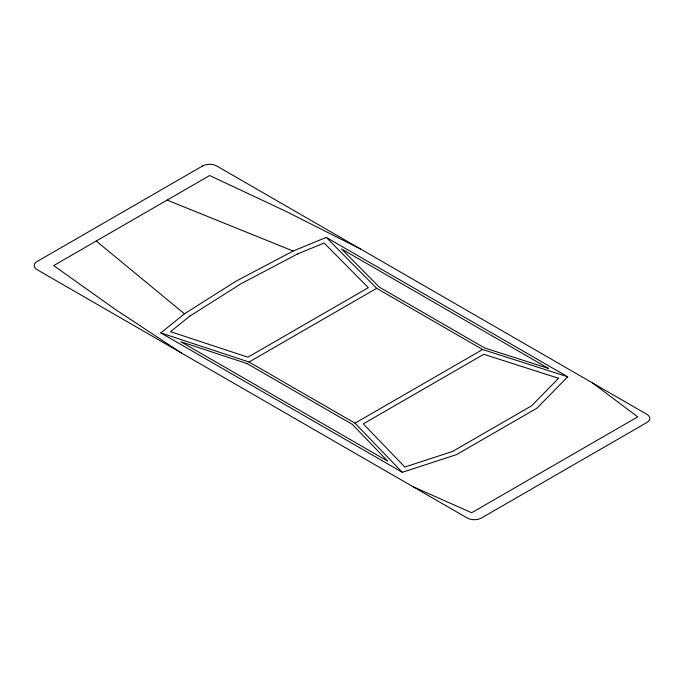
<?xml version="1.0" encoding="UTF-8"?>
<svg xmlns="http://www.w3.org/2000/svg" width="684" height="684" viewBox="0 0 684 684"><rect width="100%" height="100%" fill="white"/><g stroke="black" fill="none" stroke-linecap="round" stroke-linejoin="round"><path stroke-width="1.03" d="M567.694 376.79L536.974 408.177L456.621 454.569L402.269 472.302L160.808 332.903L184.441 313.802L236.331 280.996L293.154 251.037L326.242 237.391L567.694 376.79L482.622 349.507L376.662 288.332L326.242 237.391M189.887 316.042L170.547 331.672L247.924 357.202L368.325 287.69L324.113 243.017L297.044 254.174M189.382 316.401L241.059 283.723L297.668 253.884M160.808 332.903L249.044 362.016L376.662 288.332M249.044 362.016L354.996 423.182L482.622 349.507M167.11 200.096L293.154 251.037M412.897 486.632L471.678 512.735L637.727 416.864L592.515 382.937M360.904 249.215L285.279 211.014L209.655 175.54L53.677 265.589L115.117 309.253L181.294 352.918M96.213 241.033L184.441 313.802M354.996 423.182L402.269 472.302M558.563 378.278L531.605 405.817L452.543 451.466L404.834 467.035L363.289 423.858L483.776 354.295L558.563 378.278M202.567 165.981L37.133 261.493A10.029 5.788 0 0 0 37.133 269.684L467.257 518.019A10.029 5.788 0 0 0 481.433 518.019L646.867 422.507A10.029 5.788 0 0 0 646.867 414.316L216.743 165.981A10.029 5.788 0 0 0 202.567 165.981M548.457 368.419L484.648 347.951L379.338 287.152L341.53 248.942L548.457 368.419M246.992 363.563L180.824 341.726L387.751 461.196L352.303 424.362L246.992 363.563"/></g></svg>
